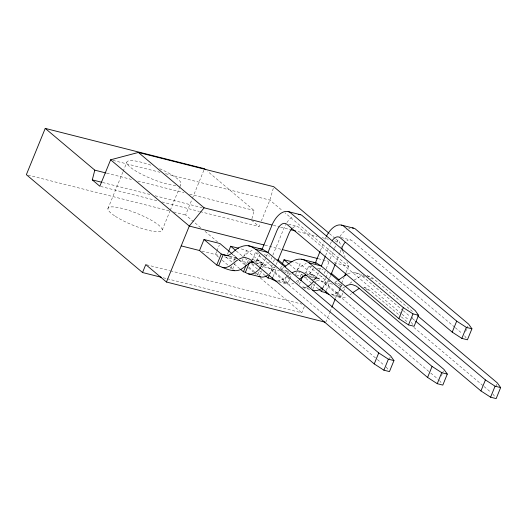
<?xml version="1.0" encoding="UTF-8"?>
<svg xmlns="http://www.w3.org/2000/svg" width="527" height="527" viewBox="0 0 527 527"><rect width="100%" height="100%" fill="white"/><g stroke="black" fill="none" stroke-linecap="round" stroke-linejoin="round"><path stroke-width="0.4" stroke-dasharray="2.63 1.98" d="M251.932 218.692L254.06 210.464L207.625 171.354M273.296 188.291L269.877 200.102L260.628 222.763M107.923 208.652L122.778 172.243M123.087 171.486L126.803 162.382M162.23 230.022L169.971 211.057M170.28 210.299L179.252 188.297M179.562 187.54L181.11 183.752M200.675 227.677L185.603 214.983L192.105 199.054M192.414 198.297L203.863 170.228M216.643 251.616L215.444 254.554L218.527 257.143M216.946 250.878L219.344 245.002M227.394 254.337L228.296 252.13M230.701 268.572L231.597 266.366M233.698 261.227L235.194 257.551L238.066 258.902M232.69 269.073L235.088 263.197M243.019 259.1L242.124 261.3L245.819 264.416M244.218 256.162L246.616 250.285L239.449 248.474M200.161 211.63L259.086 226.544L260.318 223.52M246.735 263.717L247.934 260.779L245.47 258.704M252.38 259.851L255.378 252.505L258.559 253.309M257.677 274.587L259.172 270.918M260.97 266.51L261.873 264.304A12.18 6.548 -75.8 0 0 269.626 261.695M267.354 254.067L265.2 259.343A24.354 13.103 -75.8 0 1 261.339 266.524M259.363 275.825L261.464 270.687M262.663 267.749L263.862 264.811L246.616 250.285M272.834 255.213L284.712 226.386A24.354 13.103 -75.8 0 1 285.772 224.416M272.288 264.883L270.786 268.559L288.032 283.085L289.527 279.409M273.487 261.945L274.982 258.276M269.626 274.369L272.624 267.024L255.378 252.505M273.006 276.846L276.603 268.032M280.443 268.572L281.642 265.634M286.148 276.932L284.053 282.077C286.642 284.508 290.647 285.008 293.717 283.177M287.347 273.994L288.546 271.056L280.581 269.04M289.83 278.678L291.629 274.271M295.469 274.804L299.968 263.79L293.598 262.176M297.689 283.098L298.888 280.16M300.39 276.484L301.286 274.284L298.822 272.209M299.382 284.336L300.278 282.129M305.726 273.348L308.723 266.003L311.912 266.814M320.396 250.621L324.395 240.819M311.022 288.091L312.524 284.422M314.323 280.015L315.218 277.808A12.18 6.548 -75.8 0 0 322.135 276.234M167.217 278.77L301.78 312.834L304.435 306.345M319.474 270.582L320.706 267.571M325.627 255.509L329.316 246.465M312.715 289.33L314.81 284.185M315.113 283.454L317.208 278.315L299.968 263.79M326.187 268.717L329.876 259.673M330.185 258.922L334.184 249.119M334.493 248.369L336.338 243.843M325.633 278.388L324.138 282.064L341.377 296.582L344.974 287.768M325.936 277.657L328.031 272.512M322.972 287.874L325.969 280.529L308.723 266.003M335.416 263.81L339.724 253.256M340.027 252.499L341.568 248.731M326.351 290.351L329.948 281.537L325.969 280.529M325.712 322.326L329.704 312.544M330.014 311.793L331.549 308.025M335.541 298.236L339.23 289.204M339.54 288.453L341.358 283.987M341.661 283.256L344.059 277.38M346.153 272.242L348.551 266.366L346.852 261.807M340.396 288.229L337.399 295.575C339.994 298.012 343.999 298.513 347.062 296.681M340.699 287.498L341.898 284.56L334.731 282.749M389.176 359.612L390.369 356.68M411.699 319.448L412.595 317.247M441.323 376.054L442.225 373.854M442.522 373.116L443.418 370.916M465.644 331.49L466.547 329.289M466.843 328.552L468.042 325.62M495.874 386.62L497.066 383.689M259.969 254.455L259.179 256.201A12.18 6.548 -75.8 0 1 255.055 261.267M271.122 259.225L271.912 257.479M325.007 239.311L326.114 236.867M313.321 267.96L312.531 269.705A12.18 6.548 -75.8 0 1 307.485 275.272M336.951 242.334L338.057 239.89A24.354 13.103 -75.8 0 1 338.756 238.56M325.264 270.977L324.474 272.729A12.18 6.548 -75.8 0 1 323.756 274.027M287.742 275.937L283.269 279.277L278.704 281.22M297.057 269.508L302.017 265.753L306.246 263.381M341.094 289.442L336.621 292.781L332.056 294.725M351.878 281.859L349.118 283.994M288.243 275.549L292.333 272.696M242.42 256.985L248.665 252.249L252.901 249.877M298.19 280.133L295.713 281.958M350.053 294.771L351.542 293.638M342.596 288.276L345.686 286.201M354.137 280.14L359.598 276.886A38.853 20.896 -75.8 0 1 363.808 275.726M283.829 267.466L280.937 269.159M337.175 280.97L334.289 282.663M113.015 160.399L159.991 172.289M165.564 173.699L269.877 200.102L282.465 210.701M106.75 173.179L131.44 179.43M137.81 181.044L183.989 192.73M189.562 194.14L254.06 210.464M288.414 224.225L297.169 226.445M340.962 237.525L350.521 239.943M273.401 225.352L279.771 226.966M280.568 227.17L290.12 229.588M298.084 231.603L317.195 236.439M321.971 237.651L328.341 239.258M334.711 240.872L339.493 242.084L341.193 246.636M102.64 182.5L150.419 194.595M155.195 195.8L202.177 207.691M100.631 186.433L157.165 200.747M161.941 201.953L199.364 211.426M27.944 175.076L169.674 210.952M173.66 211.959L185.603 214.983M264.943 245.2L281.668 249.436M318.295 258.704L328.644 261.326M334.217 262.736L348.551 266.366L284.982 212.822M347.655 273.862A38.853 20.896 -75.8 0 1 354.994 272.749L361.515 274.409M367.088 275.819L371.996 277.65L374.387 279.376L413.912 312.669M354.994 272.749C358.808 272.966 361.193 276.431 364.829 276.958M370.402 278.368L374.387 279.376M264.132 254.719L269.712 256.129M317.485 268.223L323.058 269.633M251.471 259.1L259.436 261.115L263.316 263.474L376.779 359.032M304.817 272.604L312.781 274.62L316.668 276.978L430.124 372.536M363.742 287.518L366.133 288.117L370.013 290.476L400.731 316.352M254.561 261.254L263.316 263.474M307.109 274.554L316.668 276.978M366.034 289.475L370.013 290.476M229.62 256.142L237.19 258.059L232.262 253.909M247.934 260.779L249.93 261.28M255.503 262.69L263.862 264.811M272.624 267.024L275.805 267.835M301.286 274.284L302.61 274.62M308.848 276.194L317.208 278.315M256.254 263.289L263.421 265.107M310.396 276.998L316.767 278.605M229.298 256.741L237.262 258.757M281.056 269.844L289.02 271.86M335.198 283.546L342.366 285.357M201.913 251.122L219.285 255.523M224.66 256.886L235.753 259.692M238.935 260.496L250.081 263.316M254.067 264.323L250.878 263.52L258.889 270.265M259.64 265.74L279.547 270.773M283.526 271.78L291.49 273.796M296.266 275.008L301.042 276.214M306.622 277.63L304.231 277.024L312.234 283.763M312.195 279.04L332.689 284.224M338.13 285.601L340.462 286.194M277.683 280.463L288.032 283.085M302.762 286.813L308.335 288.223M331.028 293.967L341.377 296.582M302.676 287.604L309.836 289.415M278.691 281.807L287.452 284.027M332.833 295.515L340.798 297.531M146.565 264.791L169.654 270.641M170.452 270.838L301.833 304.092M163.232 277.762L166.42 278.572M366.937 275.773L369.473 276.425M364.309 287.65L366.133 288.117M312.781 274.62L310.963 274.145A26.857 14.446 -75.8 0 0 307.511 274.356M259.436 261.115L257.611 260.648A26.857 14.446 -75.8 0 0 254.166 260.852M454.702 327.201L352.069 240.747A12.18 6.548 -75.8 0 0 346.944 240.76M455.335 327.728L462.265 333.565M329.474 233.645L335.106 238.388M335.732 238.915L339.493 242.084M362.438 276.352L402.602 310.172M403.227 310.699L410.131 316.516M412.641 318.631L415.151 320.745M401.357 313.697L298.717 227.242A12.18 6.548 -75.8 0 0 292.683 227.954M401.982 314.224L408.912 320.06M401.357 316.879L408.254 322.682M413.893 327.438L483.476 386.034M484.102 386.568L490.999 392.371M251.544 220.187L259.086 226.544M430.757 373.063L438.273 379.394M289.587 264.429L296.358 270.134M312.854 284.284L318.394 288.954M287.551 277.518L290.015 279.593M377.404 359.559L384.302 365.363M236.234 250.924L243.013 256.629M259.501 270.779L265.048 275.45M248.896 267.011L255.667 272.716M256.287 273.23L258.75 275.305M205.069 231.379L217.631 241.959M232.071 254.126L244.633 264.706M248.401 267.874L253.428 272.11M254.054 272.637L256.563 274.751M260.331 277.927L301.78 312.834M226.195 257.275L231.742 261.939M234.205 264.014L239.745 268.684M222.223 260.259L229.614 266.478M230.227 266.998L232.078 268.553M464.616 335.818L466.494 338.466M492.877 393.959L495.222 397.272M411.271 322.313L413.148 324.968M439.531 380.454L441.402 383.103M386.179 366.95L388.524 370.264M342.886 251.188L345.152 257.255M175.781 185.491A29.229 6.225 22.2 0 1 130.182 167.118A29.229 6.225 22.2 0 1 151.862 165.577M159.641 168.712A29.229 6.225 22.2 0 1 179.997 185.043M318.552 272.848A24.354 13.103 -75.8 0 1 314.29 280.588M307.201 286.774A24.354 13.103 -75.8 0 1 303.592 287.597M330.495 275.871A24.354 13.103 -75.8 0 1 329.23 278.664M328.888 279.336A24.354 13.103 -75.8 0 1 322.794 287.406M330.238 244.199A12.18 6.548 -75.8 0 1 331.588 241.504M339.869 236.682A24.354 13.103 -75.8 0 1 346.311 229.765M348.755 228.507A24.354 13.103 -75.8 0 1 349.968 228.145M277.143 262.367A24.354 13.103 -75.8 0 1 276.214 264.482M275.878 265.16A24.354 13.103 -75.8 0 1 269.442 273.902M286.905 222.578A24.354 13.103 -75.8 0 1 292.959 216.261M115.347 216.314A29.229 6.225 22.2 0 0 161.11 231.313A29.229 6.225 22.2 0 0 128.766 210.378A29.229 6.225 22.2 0 0 115.347 216.314"/><path stroke-width="0.79" d="M328.848 233.118L273.75 186.71L138.384 152.448L110.624 159.793L99.834 186.235L92.291 179.878L94.807 170.155L45.23 128.404L26.35 174.674L142.534 272.525L161.644 277.36M142.534 272.525L145.768 264.594L166.46 282.017L324.915 322.129M166.46 282.017L189.298 226.057L204.127 207.816L271.807 224.95M252.525 261.418C248 263.441 244.699 267.341 240.365 269.672C232.67 272.96 223.949 267.703 216.768 265.041L199.522 250.523L204.015 239.502L219.943 243.533L231.643 253.388M216.768 265.041L221.261 254.027L204.015 239.502M218.758 265.549L223.25 254.528C229.93 259.034 234.759 248.026 240.951 246.853A38.853 20.896 -75.8 0 1 248.296 245.74L262.775 249.416L267.683 252.367L390.672 355.949L393.952 360.587L389.46 371.588L383.887 370.178L374.236 363.926L251.372 260.45L249.39 259.014L245.668 257.624A26.857 14.446 -75.8 0 0 240.582 258.395C234.238 260.905 229.739 269.073 222.157 267.499M228.593 251.399L230.694 246.254L238.652 248.27M260.529 267.624A24.354 13.103 -75.8 0 1 245.43 272.301L243.441 271.794L246.135 265.186M245.43 272.301L249.33 262.749M262.123 249.179L272.769 223.362A24.354 13.103 -75.8 0 1 289.784 212.203L403.346 307.623L412.997 313.881L418.57 315.291L414.084 326.292L408.511 324.882L398.86 318.631L286.774 224.219A12.18 6.548 -75.8 0 0 276.892 230.694L267.966 252.558M277.13 281.299C273.803 281.003 271.589 278.045 268.124 278.045L269.323 275.107M277.762 260.858L288.836 233.718A12.18 6.548 -75.8 0 1 291.806 228.823M272.103 279.053L272.703 277.584M282.241 264.165L284.04 259.758L292.004 261.774M300.877 280.66L302.979 275.522M315.166 263.434L320.087 251.372M321.318 266.063L325.317 256.26M327.05 292.959L321.477 291.55L322.676 288.612M330.804 275.114L335.106 264.561M341.568 248.731L342.181 247.222A12.18 6.548 -75.8 0 1 345.152 242.321M326.055 291.082L325.455 292.551L328.855 294.507M331.858 307.274L335.238 298.993M344.658 275.911L345.857 272.973M374.236 363.926L378.729 352.925L255.74 249.343L250.832 246.392L248.296 245.74M398.86 318.631L403.346 307.623M383.887 370.178L388.379 359.177L378.729 352.925M408.511 324.882L412.997 313.881M313.591 262.268L316.128 262.92L321.035 265.871L444.017 369.453L447.298 374.091L442.812 385.092L437.239 383.682L427.588 377.431L432.074 366.43L309.092 262.848L304.184 259.897L301.648 259.244A38.853 20.896 -75.8 0 0 294.303 260.358L290.074 262.729L285.114 266.484M352.332 227.954A24.354 13.103 -75.8 0 1 355.079 228.731L468.641 324.151L471.922 328.795L467.429 339.796L461.856 338.387L452.206 332.129L456.698 321.127L343.136 225.708A24.354 13.103 -75.8 0 0 326.457 236.195M437.239 383.682L441.725 372.681L432.074 366.43M461.856 338.387L466.349 327.379L456.698 321.127M417.68 315.838L497.369 382.951L500.65 387.595L496.157 398.596L490.584 397.187L480.934 390.935L485.426 379.927L415.777 321.272M490.584 397.187L495.077 386.186L485.426 379.927M338.466 279.989L346.918 274.231M299.685 278.961L305.871 274.923M353.037 292.465L359.223 288.427M292.333 272.696L293.928 271.899A26.857 14.446 -75.8 0 1 299.013 271.122L302.735 272.518L304.725 273.954L427.588 377.431M345.686 286.201L347.28 285.403A26.857 14.446 -75.8 0 1 352.365 284.626L356.087 286.023L358.07 287.459L480.934 390.935M45.23 128.404L204.483 168.712L205.741 169.773M288.177 211.604L300.12 214.627M341.522 225.108L353.465 228.132M94.807 170.155L105.96 172.981M290.917 229.785L295.7 230.997M92.291 179.878L101.843 182.296M264.152 245.002L189.298 226.057L110.624 159.793M282.465 249.633L317.498 258.5M301.648 259.244L316.128 262.92M255.74 249.343L267.683 252.367M309.092 262.848L321.035 265.871M221.261 254.027L228.823 255.938M251.517 261.682L253.112 262.09M304.869 275.186L306.464 275.595M181.209 245.885L199.522 250.523M466.349 327.379L471.922 328.795M248.527 273.895L260.47 276.919M388.379 359.177L393.952 360.587M441.725 372.681L447.298 374.091M495.077 386.186L500.65 387.595M262.775 249.416L260.239 248.764A38.853 20.896 -75.8 0 0 258.994 248.645M232.987 270.035L234.1 270.522M452.206 332.129L340.126 237.723A12.18 6.548 -75.8 0 0 332.372 240.332M331.094 273.118L339.105 279.863M284.04 259.758L288.967 263.908M319.013 289.475L321.477 291.55M277.749 259.613L285.753 266.359M138.384 152.448L204.127 207.816M230.694 246.254L235.622 250.404M265.661 275.97L268.124 278.045M240.358 269.198L243.441 271.794M418.57 315.291L415.289 310.647L301.734 215.227A24.354 13.103 -75.8 0 0 298.407 214.43M341.759 248.151L342.603 250.43M306.576 275.581A12.18 6.548 -75.8 0 1 304.02 275.285M322.195 287.907A24.354 13.103 -75.8 0 1 312.735 290.067M313.881 281.128A24.354 13.103 -75.8 0 1 307.814 286.484M253.223 262.077A12.18 6.548 -75.8 0 1 250.668 261.781M267.63 275.285A24.354 13.103 -75.8 0 1 258.856 276.319"/></g></svg>
